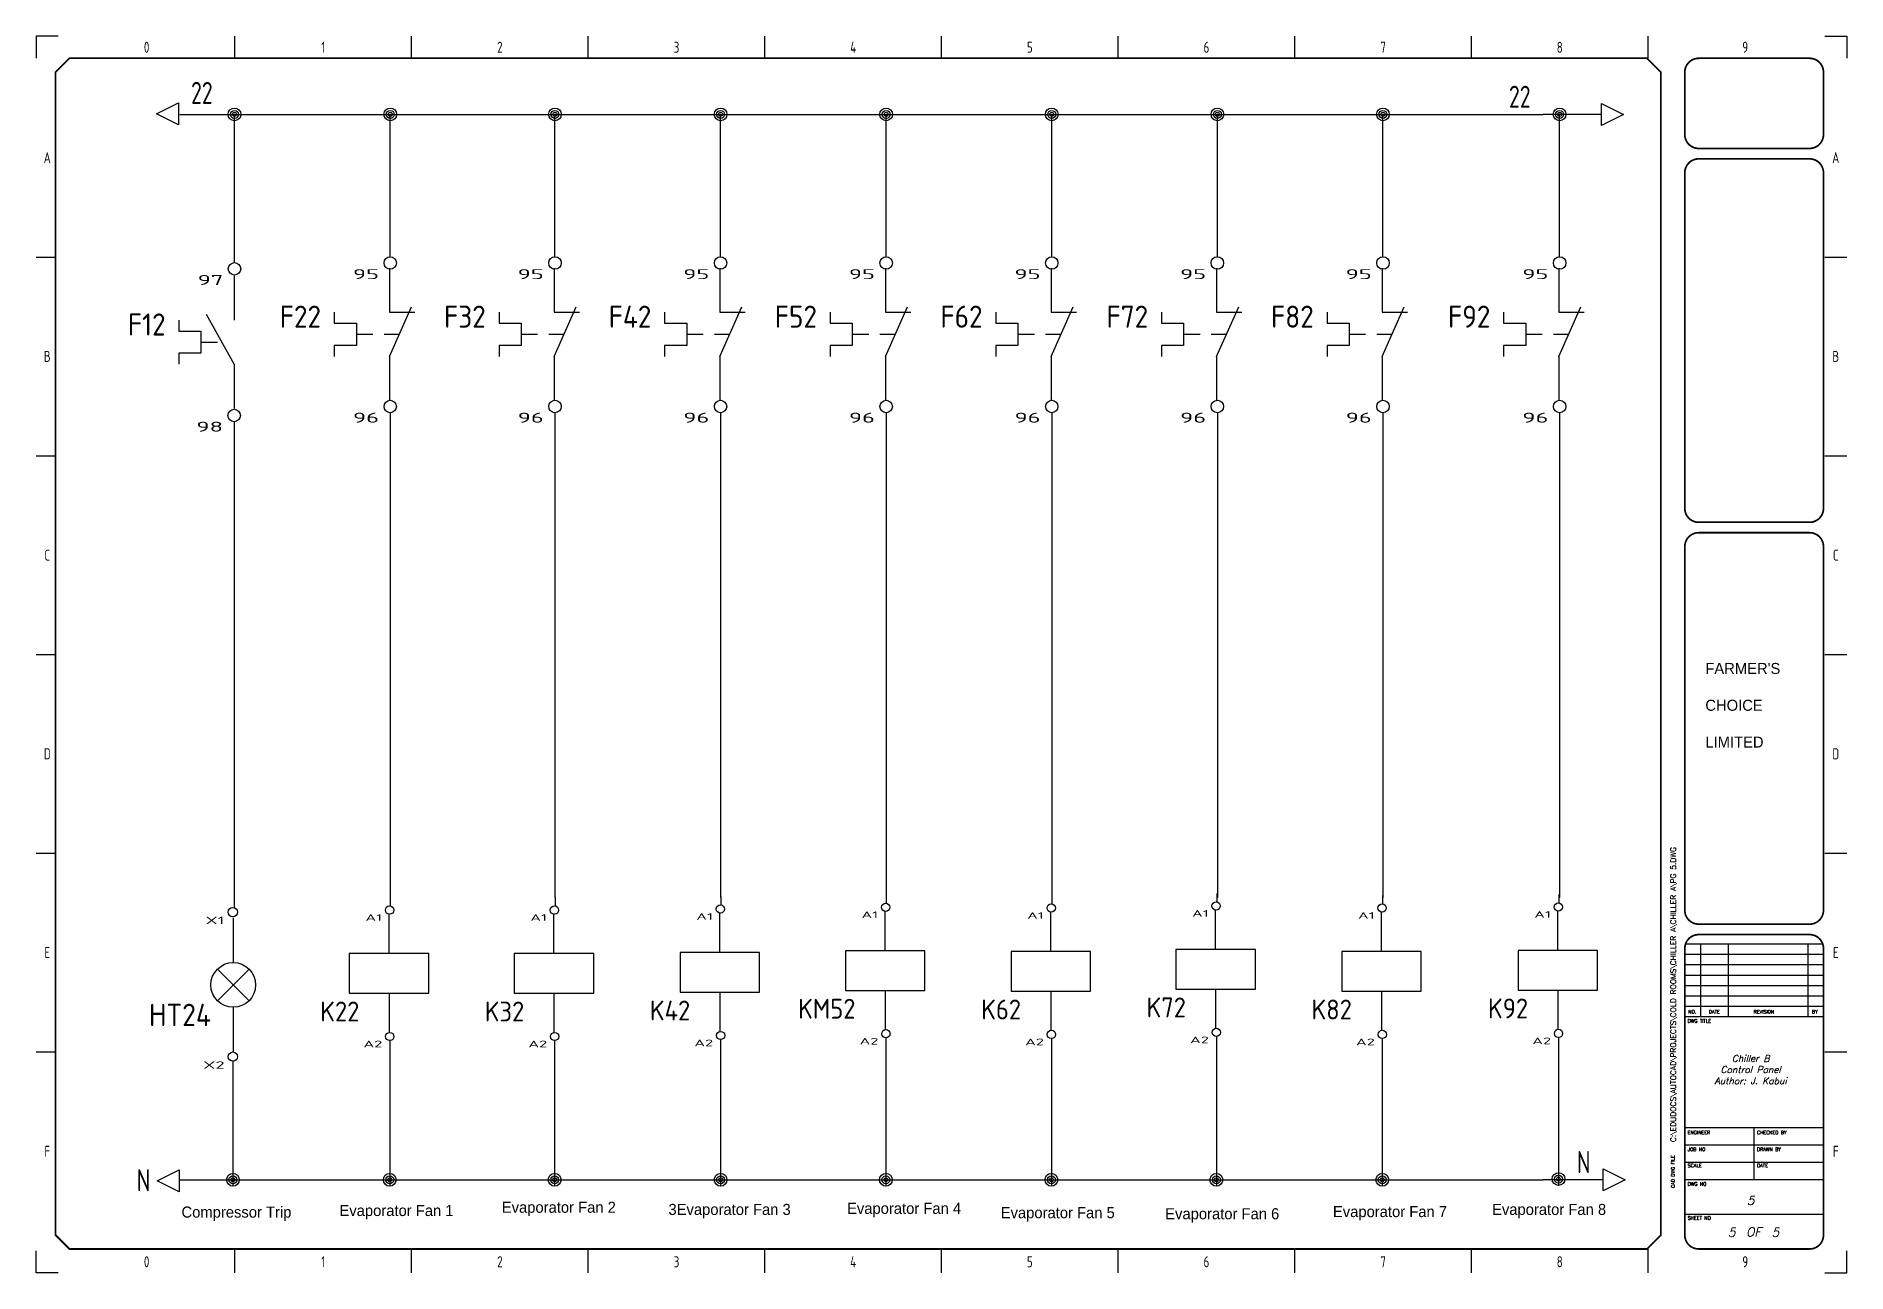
# Model space of a CAD drawing. Extents: x 5 to 415, y 5 to 285.
import ezdxf
from ezdxf.enums import TextEntityAlignment as Align

# ---------------------------------------------------------------- set-up
doc = ezdxf.new("R2010")
doc.units = 0
doc.header["$LTSCALE"] = 10
for name, color, linetype in [('SYMS', 7, 'Continuous'), ('TAGS', 4, 'Continuous'), ('TERMS', 3, 'Continuous'), ('TITLE', 7, 'Continuous'), ('Title blocks', 7, 'Continuous'), ('WIRECOPY', 70, 'Continuous'), ('WIRES', 7, 'Continuous')]:
    doc.layers.add(name, color=color, linetype=linetype)
doc.styles.add('ISO8', font='ISO8.shx', dxfattribs={"width": 0.8})
doc.styles.add('ITALIC', font='ITALIC')
doc.styles.add('SIMPLEX', font='simplex')
doc.styles.add('WD_IEC', font='ISOCP2.shx', dxfattribs={"width": 0.9, "height": 4})

# ---------------------------------------------------------------- blocks, each defined once
blk = doc.blocks.new('Title_blocks_A3')
at = {"layer": 'TITLE'}
for p, q in [((372.89, 276.86), (372.89, 259.33)), ((378.32, 79.49), (409.72, 79.49)), ((381.85, 79.49), (381.85, 63)), ((388.13, 79.49), (388.13, 63)), ((406.19, 79.49), (406.19, 63)), ((378.32, 77.13), (409.72, 77.13)), ((378.32, 74.78), (409.72, 74.78)), ((378.32, 72.42), (409.72, 72.42)), ((378.32, 70.06), (409.72, 70.06)), ((378.32, 67.71), (409.72, 67.71)), ((378.32, 65.35), (409.72, 65.35)), ((378.32, 63), (409.72, 63)), ((372.89, 13.53), (372.89, 37.81)), ((378.32, 37.87), (409.72, 37.87)), ((394.02, 26.1), (394.02, 37.87)), ((378.32, 33.95), (409.72, 33.95)), ((378.32, 30.02), (409.72, 30.02)), ((378.32, 26.1), (409.72, 26.1)), ((378.32, 18.24), (409.72, 18.24))]:
    blk.add_line(p, q, dxfattribs=at)
at = {"layer": 'TITLE', "const_width": 0.392}
blk.add_lwpolyline([(372.89, 13.53), (372.89, 276.86), (369.75, 280), (12.53, 280), (9.39, 276.86), (9.39, 13.53), (12.53, 10.39), (369.75, 10.39)], close=True, dxfattribs=at)
for points in [[(381.46, 280, 0.414214), (378.32, 276.86, 0.414214)], [(409.72, 276.86, 0.414214), (406.58, 280, 0.414214)], [(378.32, 262.73, 0.414214), (381.46, 259.59, 0.414214)], [(406.58, 259.59, 0.414214), (409.72, 262.73, 0.414214)], [(381.46, 257.23, 0.414214), (378.32, 254.09, 0.414214)], [(409.72, 254.09, 0.414214), (406.58, 257.23, 0.414214)], [(378.32, 178.08, 0.414214), (381.46, 174.94, 0.414214)], [(406.58, 174.94, 0.414214), (409.72, 178.08, 0.414214)], [(381.46, 172.58, 0.414214), (378.32, 169.44, 0.414214)], [(409.72, 169.44, 0.414214), (406.58, 172.58, 0.414214)], [(378.32, 87.08, 0.414214), (381.46, 83.94, 0.414214)], [(406.58, 83.94, 0.414214), (409.72, 87.08, 0.414214)], [(381.46, 81.58, 0.414214), (378.32, 78.44, 0.414214)], [(409.72, 78.44, 0.414214), (406.58, 81.58, 0.414214)], [(378.32, 13.53, 0.414214), (381.46, 10.39, 0.414214)], [(406.58, 10.39, 0.414214), (409.72, 13.53, 0.414214)]]:
    blk.add_lwpolyline(points, format="xyb", dxfattribs=at)
for points in [[(406.58, 280), (381.46, 280)], [(378.32, 276.86), (378.32, 262.73)], [(409.72, 276.86), (409.72, 262.73)], [(406.58, 259.59), (381.46, 259.59)], [(378.32, 254.09), (378.32, 178.08)], [(406.58, 257.23), (381.46, 257.23)], [(409.72, 254.09), (409.72, 178.08)], [(381.46, 174.94), (406.58, 174.94)], [(381.46, 172.58), (406.58, 172.58)], [(381.46, 83.94), (406.58, 83.94)], [(378.32, 78.44), (378.32, 13.53)], [(381.46, 81.58), (406.58, 81.58)], [(409.72, 78.44), (409.72, 13.53)], [(381.46, 10.39), (406.58, 10.39)]]:
    blk.add_lwpolyline(points, dxfattribs=at)
at = {"layer": 'TITLE', "color": 7, "const_width": 0.392}
for points in [[(378.32, 169.44), (378.32, 87.08)], [(409.72, 169.44), (409.72, 87.08)]]:
    blk.add_lwpolyline(points, dxfattribs=at)
at = {"layer": 'Title blocks', "color": 7}
for p, q in [((50, 280), (50, 285)), ((90, 280), (90, 285)), ((130, 280), (130, 285)), ((170, 280), (170, 285)), ((250, 280), (250, 285)), ((290, 280), (290, 285)), ((330, 280), (330, 285)), ((370, 280), (370, 285)), ((5, 235), (9.39, 235)), ((410, 235), (415, 235)), ((5, 190), (9.39, 190)), ((410, 190), (415, 190)), ((5, 100), (9.39, 100)), ((410, 100), (415, 100)), ((5, 55), (9.39, 55)), ((410, 55), (415, 55)), ((50, 5), (50, 10.39)), ((90, 5), (90, 10.39)), ((130, 5), (130, 10.39)), ((170, 5), (170, 10.39)), ((250, 5), (250, 10.39)), ((290, 5), (290, 10.39)), ((330, 5), (330, 10.39)), ((370, 5), (370, 10.64))]:
    blk.add_line(p, q, dxfattribs=at)
at = {"layer": 'Title blocks', "color": 2}
for p, q in [((210, 280), (210, 285)), ((5, 145), (9.39, 145)), ((410, 145), (415, 145)), ((210, 5), (210, 10.39))]:
    blk.add_line(p, q, dxfattribs=at)
at = {"layer": 'Title blocks'}
for points in [[(10, 285), (5, 285), (5, 280)], [(410, 285), (415, 285), (415, 280)], [(10, 5), (5, 5), (5, 10)], [(410, 5), (415, 5), (415, 10)]]:
    blk.add_lwpolyline(points, dxfattribs=at)
at = {"insert": (382.97, 143.09), "char_height": 2.5, "attachment_point": 1}
blk.add_mtext_dynamic_manual_height_columns("FARMER'S\\P\\PCHOICE\\P\\PLIMITED", width=24.0694, gutter_width=12.5, heights=[0], dxfattribs=at)
at = {"layer": 'TITLE', "color": 1, "style": 'SIMPLEX'}
for s, p in [('DWG TITLE', (378.97, 61.62)), ('ENGINEER', (378.97, 36.37)), ('CHECKED BY', (394.67, 36.37)), ('JOB NO', (378.97, 32.57)), ('DRAWN BY', (394.67, 32.57)), ('SCALE', (378.97, 28.91)), ('DATE', (394.67, 28.91)), ('DWG NO', (378.97, 24.72)), ('SHEET NO', (378.97, 17))]:
    blk.add_text(s, height=0.785, dxfattribs=at).set_placement(p)
at = {"layer": 'TITLE', "color": 1}
for s, height, style, p in [('NO.', 0.785, 'SIMPLEX', (380.02, 64.11)), ('DATE', 0.785, 'SIMPLEX', (384.99, 64.11)), ('REVISION', 0.785, 'SIMPLEX', (396.24, 64.11)), ('BY', 0.785, 'SIMPLEX', (407.76, 64.11)), ('OF', 2, 'ITALIC', (393.89, 14.25))]:
    blk.add_text(s, height=height, dxfattribs=dict(at, style=style)).set_placement(p, align=Align.MIDDLE)
at = {"layer": 'TITLE', "color": 1, "style": 'SIMPLEX'}
blk.add_text('CAD DWG FILE', height=0.7852, rotation=90, dxfattribs=at).set_placement((376.02, 24.2))
at = {"layer": 'TITLE', "color": 1, "style": 'ITALIC'}
for tag, height, p in [('TITLE#1', 1.5, (393.23, 52.79)), ('TITLE#2', 1.5, (393.23, 50.25)), ('TITLE#3', 1.5, (393.23, 47.71)), ('TITLE#4', 1.5, (393.23, 45.16)), ('DWG#', 2, (393.23, 20.38))]:
    blk.add_attdef(tag, text='', height=height, dxfattribs=at).set_placement(p, align=Align.CENTER)
at = {"layer": 'TITLE', "color": 1, "style": 'SIMPLEX'}
blk.add_attdef('CAD#', (376.32, 34.6), '', height=1.25, rotation=90, dxfattribs=at)
at = {"layer": 'TITLE', "color": 1}
for tag, p, height, style in [('ENGINEER', (381.68, 34.6), 1.25, 'ITALIC'), ('CHKDBY', (396.6, 34.6), 1.25, 'ITALIC'), ('JOB#', (384.53, 30.65), 1.25, 'SIMPLEX'), ('DRAWNBY', (397.48, 30.65), 1.25, 'ITALIC'), ('SCALE', (383.14, 26.88), 1.25, 'SIMPLEX'), ('DATE', (396.4, 26.88), 1.25, 'SIMPLEX'), ('SHTS', (397.95, 13.15), 2, 'ITALIC')]:
    blk.add_attdef(tag, p, '', height=height, dxfattribs=dict(at, style=style))
at = {"layer": 'TITLE', "color": 1, "style": 'ITALIC'}
blk.add_attdef('SH#', text='', height=2, dxfattribs=at).set_placement((389.77, 13.15), align=Align.RIGHT)
at = {"layer": 'TITLE', "color": 7, "flags": 9}
blk.add_attdef('WD_TB', (381.46, 10.39), '', height=1.57, dxfattribs=at)
at = {"layer": 'Title blocks', "style": 'ISO8', "width": 0.8}
for s, p in [('0', (30, 282.5)), ('1', (70, 282.5)), ('2', (110, 282.5)), ('3', (150, 282.5)), ('4', (190, 282.5)), ('5', (230, 282.5)), ('6', (270, 282.5)), ('7', (310, 282.5)), ('8', (350, 282.5)), ('9', (392, 282.5)), ('A', (7.5, 257.5)), ('A', (412.5, 257.5)), ('B', (7.5, 212.5)), ('B', (412.5, 212.5)), ('C', (7.5, 167.5)), ('C', (412.5, 167.5)), ('D', (7.5, 122.5)), ('D', (412.5, 122.5)), ('E', (7.5, 77.5)), ('E', (412.5, 77.5)), ('F', (7.5, 32.5)), ('F', (412.5, 32.5)), ('0', (30, 7.5)), ('1', (70, 7.5)), ('2', (110, 7.5)), ('3', (150, 7.5)), ('4', (190, 7.5)), ('5', (230, 7.5)), ('6', (270, 7.5)), ('7', (310, 7.5)), ('8', (350, 7.5)), ('9', (392, 7.5))]:
    blk.add_text(s, height=2.5, dxfattribs=at).set_placement(p, align=Align.MIDDLE)
blk = doc.blocks.new('VLT1R')
for p, q in [((0, 7.5), (0, 2.5)), ((-1.77, -1.77), (1.77, 1.77)), ((1.77, -1.77), (-1.77, 1.77)), ((0, -2.5), (0, -7.5))]:
    blk.add_line(p, q)
blk.add_circle((0, 0), 2.5)
at = {"style": 'WD_IEC'}
for tag, p in [('INST', (-5.5, 10.25)), ('LOC', (-5.5, 6.75)), ('TAG1', (-5.5, 3.25)), ('DESC1', (-5.5, -6.35)), ('DESC2', (-5.5, -9.85)), ('DESC3', (-5.5, -13.35))]:
    blk.add_attdef(tag, text='', height=2.5, dxfattribs=at).set_placement(p, align=Align.RIGHT)
blk.add_attdef('TERM01', text='', height=2, rotation=90, dxfattribs=at).set_placement((-1, 7.5), align=Align.RIGHT)
at = {"style": 'WD_IEC', "flags": 1}
for tag, p, height in [('X2TERM01', (0, 7.5), 0.32), ('X4LINK', (-3, 0), 0.32), ('X1LINK', (3, 0), 0.32), ('ASSYCODE', (1, -4), 1), ('FAMILY', (1, -5.5), 1), ('CATDESC', (1, -7), 1), ('X8TERM02', (0, -7.5), 0.32)]:
    blk.add_attdef(tag, p, '', height=height, dxfattribs=at)
at = {"style": 'WD_IEC', "flags": 9}
for tag, p in [('MFG', (-6, -0.25)), ('CAT', (-6, -2.75))]:
    blk.add_attdef(tag, text='', height=1.5, dxfattribs=at).set_placement(p, align=Align.RIGHT)
at = {"style": 'WD_IEC'}
blk.add_attdef('TERM02', (-1, -7.5), '', height=2, rotation=90, dxfattribs=at)
at = {"lineweight": 13, "style": 'WD_IEC'}
blk.add_attdef('COLOR', text='', height=2.5, dxfattribs=at).set_placement((3.75, 0), align=Align.MIDDLE_LEFT)
at = {"lineweight": 15, "style": 'WD_IEC'}
blk.add_attdef('XREF', text='', height=2.5, dxfattribs=at).set_placement((-5.5, -18), align=Align.RIGHT)
blk = doc.blocks.new('VT0002')
blk.add_circle((0, 0), 1.25)
at = {"style": 'WD_IEC', "flags": 1}
for tag, p, height in [('ASSYCODE', (2.75, 10.75), 1), ('CATDESC', (2.75, 9.25), 1), ('MFG', (2.75, 7.25), 1.5), ('CAT', (2.75, 4.75), 1.5), ('X4PIN01', (-1.25, 1), 0.25), ('X4TERM01', (-1.25, 0), 0.25), ('X4TERMDESC01', (-1.25, 0.5), 0.4), ('STRIPSEQ', (0, 0), 0.025), ('X2PIN01', (0, 2.25), 0.25), ('X2TERM01', (0, 1.25), 0.25), ('X8PIN01', (0, -0.25), 0.25), ('X2TERMDESC01', (0, 1.75), 0.4), ('X1PIN01', (1.25, 1), 0.25), ('X1TERM01', (1.25, 0), 0.25), ('X1TERMDESC01', (1.25, 0.5), 0.4), ('LINKTERM', (0, -0.04), 0.025), ('X8TERM01', (0, -1.25), 0.25), ('X8TERMDESC01', (0, -0.75), 0.4)]:
    blk.add_attdef(tag, p, '', height=height, dxfattribs=at)
at = {"style": 'WD_IEC'}
for tag, p in [('INST', (-2.25, 6.5)), ('LOC', (-2.25, 3.5)), ('DESC2', (-2.25, -9.25)), ('DESC1', (-2.25, -6.25)), ('DESC3', (-2.25, -12.25))]:
    blk.add_attdef(tag, text='', height=2.5, dxfattribs=at).set_placement(p, align=Align.RIGHT)
at = {"style": 'WD_IEC', "flags": 8}
for tag, height, p in [('TAGSTRIP', 2.5, (-2.25, 0.5)), ('TERM01', 2, (-2.25, -3.25))]:
    blk.add_attdef(tag, text='', height=height, dxfattribs=at).set_placement(p, align=Align.RIGHT)
blk = doc.blocks.new('VOL21')
for p, q in [((0, 7.5), (0, 2.5)), ((-6.25, 2.5), (-6.25, 1.25)), ((0, -2.5), (-3.125, 3.125)), ((-6.25, 1.25), (-3.75, 1.25)), ((-3.75, 1.25), (-3.75, -1.25)), ((-3.75, 0), (-1.875, 0)), ((-6.25, -1.25), (-6.25, -2.5)), ((-3.75, -1.25), (-6.25, -1.25)), ((0, -2.5), (0, -7.5))]:
    blk.add_line(p, q)
at = {"style": 'WD_IEC'}
for tag, p in [('INST', (-7.75, 6.75)), ('LOC', (-7.75, 3.75)), ('TAG2', (-7.75, 0.75)), ('XREF', (-7.75, -3.75)), ('DESC1', (-7.75, -6.75)), ('DESC2', (-7.75, -9.75)), ('DESC3', (-7.75, -12.75))]:
    blk.add_attdef(tag, text='', height=2.5, dxfattribs=at).set_placement(p, align=Align.RIGHT)
blk.add_attdef('TERM01', text='', height=2, rotation=90, dxfattribs=at).set_placement((-1, 7.5), align=Align.RIGHT)
at = {"style": 'WD_IEC', "flags": 1}
for tag, p, height in [('X2TERM01', (0, 7.5), 0.32), ('X4LINK', (-6.375, 0), 0.32), ('X1LINK', (-0.5, 0), 0.32), ('CONTACT', (4, -3.5), 1), ('FAMILY', (4, -5), 1), ('COMMON', (5.25, -4.75), 1), ('X8TERM02', (0, -7.5), 0.32)]:
    blk.add_attdef(tag, p, '', height=height, dxfattribs=at)
at = {"style": 'WD_IEC'}
blk.add_attdef('TERM02', (-1, -7.5), '', height=2, rotation=90, dxfattribs=at)
blk = doc.blocks.new('WD_WCH')
at = {"linetype": 'Continuous', "style": 'WD_IEC', "width": 0.8}
blk.add_attdef('WIRECOPY', text='', height=2.5, dxfattribs=at).set_placement((0, 0.75), align=Align.CENTER)
blk = doc.blocks.new('VOL22')
for p, q in [((0, 7.5), (0, 2.5)), ((-6.25, 2.5), (-6.25, 1.25)), ((0, -2.5), (2.5, 3.12)), ((0, 2.5), (2.87, 2.5)), ((-6.25, 1.25), (-3.75, 1.25)), ((-3.75, 1.25), (-3.75, -1.25)), ((-3.75, 0), (-1.88, 0)), ((-0.62, 0), (1.11, 0)), ((-3.75, -1.25), (-6.25, -1.25)), ((-6.25, -1.25), (-6.25, -2.5)), ((0, -2.5), (0, -7.5))]:
    blk.add_line(p, q)
at = {"style": 'WD_IEC'}
for tag, p in [('INST', (-7.75, 6.75)), ('LOC', (-7.75, 3.75)), ('TAG2', (-7.75, 0.75)), ('XREF', (-7.75, -3.75)), ('DESC1', (-7.75, -6.75)), ('DESC2', (-7.75, -9.75)), ('DESC3', (-7.75, -12.75))]:
    blk.add_attdef(tag, text='', height=2.5, dxfattribs=at).set_placement(p, align=Align.RIGHT)
blk.add_attdef('TERM01', text='', height=2, rotation=90, dxfattribs=at).set_placement((-1, 7.5), align=Align.RIGHT)
at = {"style": 'WD_IEC', "flags": 1}
for tag, p, height in [('X2TERM01', (0, 7.5), 0.32), ('X4LINK', (-6.38, 0), 0.32), ('X1LINK', (2.11, 0), 0.32), ('CONTACT', (4, -3.5), 1), ('FAMILY', (4, -5), 1), ('COMMON', (5.25, -4.75), 1), ('X8TERM02', (0, -7.5), 0.32)]:
    blk.add_attdef(tag, p, '', height=height, dxfattribs=at)
at = {"style": 'WD_IEC'}
blk.add_attdef('TERM02', (-1, -7.5), '', height=2, rotation=90, dxfattribs=at)
blk = doc.blocks.new('VCR1')
for p, q in [((0, 2.5), (0, 7.5)), ((0, -2.5), (0, -7.5))]:
    blk.add_line(p, q)
blk.add_lwpolyline([(-5, 2.5), (-5, -2.5), (5, -2.5), (5, 2.5)], close=True)
at = {"style": 'WD_IEC'}
for tag, p in [('INST', (-5.25, 11.5)), ('LOC', (-5.25, 8)), ('TAG1', (-5.25, 4.5)), ('DESC1', (-5.25, -6.85)), ('DESC2', (-5.25, -10.35)), ('DESC3', (-5.25, -13.85))]:
    blk.add_attdef(tag, text='', height=2.5, dxfattribs=at).set_placement(p, align=Align.RIGHT)
blk.add_attdef('TERM01', text='', height=2, rotation=90, dxfattribs=at).set_placement((-1, 7.5), align=Align.RIGHT)
at = {"style": 'WD_IEC', "flags": 1}
for tag, p, height in [('X2TERM01', (0, 7.5), 0.32), ('X4LINK', (-5, 0), 0.32), ('X1LINK', (5, 0), 0.32), ('ASSYCODE', (1, -4), 1), ('FAMILY', (1, -5.5), 1), ('CATDESC', (1, -7), 1), ('X8TERM02', (0, -7.5), 0.32)]:
    blk.add_attdef(tag, p, '', height=height, dxfattribs=at)
at = {"style": 'WD_IEC', "flags": 9}
for tag, p in [('MFG', (-6, 1)), ('CAT', (-6, -1.5))]:
    blk.add_attdef(tag, text='', height=1.5, dxfattribs=at).set_placement(p, align=Align.RIGHT)
at = {"style": 'WD_IEC'}
blk.add_attdef('TERM02', (-1, -7.5), '', height=2, rotation=90, dxfattribs=at)
at = {"lineweight": 9, "style": 'WD_IEC'}
for tag, p in [('NO', (-5.5, -16.5)), ('NC', (-5.5, -20))]:
    blk.add_attdef(tag, text='', height=2.5, dxfattribs=at).set_placement(p, align=Align.TOP_RIGHT)
for tag, p in [('XREFNO', (-4, -16.5)), ('XREFNC', (-4, -20))]:
    blk.add_attdef(tag, text='', height=2.5, dxfattribs=at).set_placement(p, align=Align.TOP_LEFT)
blk = doc.blocks.new('WDDOT')
for radius in [0.72, 0.449, 0.223]:
    blk.add_circle((0, 0), radius)

msp = doc.modelspace()

# ---------------------------------------------------------------- linework, layer by layer
for p, q in [((197.48, 90.59), (197.48, 88.68)), ((234.98, 90.43), (234.98, 88.52)), ((272.32, 90.89), (272.32, 88.98)), ((309.9, 90.43), (309.9, 88.52)), ((349.81, 90.66), (349.81, 88.75)), ((85.14, 89.96), (85.14, 88.05)), ((122.49, 89.96), (122.49, 88.05)), ((160.06, 90.19), (160.06, 88.28))]:
    msp.add_line(p, q)
for points in [[(37.22, 264.94), (32.22, 267.44), (37.22, 269.94)], [(359.46, 269.8), (364.46, 267.3), (359.46, 264.8)], [(37.4, 23.32), (32.4, 25.82), (37.4, 28.32)], [(359.81, 28.55), (364.81, 26.05), (359.81, 23.55)]]:
    msp.add_lwpolyline(points, close=True)
at = {"layer": 'WIRES'}
for p, q in [((37.5, 267.3), (346.27, 267.3)), ((49.9, 233.74), (49.9, 267.3)), ((85.17, 235.06), (85.17, 267.3)), ((122.47, 235.06), (122.47, 267.3)), ((159.97, 235.06), (159.97, 267.3)), ((197.47, 235.06), (197.47, 267.3)), ((234.97, 235.06), (234.97, 267.3)), ((272.47, 235.06), (272.47, 267.3)), ((309.97, 235.06), (309.97, 267.3)), ((359.46, 267.3), (346.27, 267.3)), ((349.97, 235.06), (349.97, 267.3)), ((49.83, 197.71), (49.83, 87.73)), ((85.17, 199.75), (85.17, 90)), ((122.47, 199.75), (122.47, 90)), ((159.97, 199.75), (159.97, 90)), ((197.47, 199.75), (197.47, 90)), ((234.97, 199.75), (234.97, 90)), ((272.47, 199.75), (272.47, 90)), ((309.97, 199.75), (309.97, 90)), ((349.97, 199.75), (349.97, 90)), ((197.48, 90.59), (197.48, 90.59)), ((234.98, 90.43), (234.98, 90.43)), ((272.32, 90.89), (272.32, 90.89)), ((309.9, 90.43), (309.9, 90.43)), ((349.81, 90.66), (349.81, 90.66)), ((85.14, 89.96), (85.14, 89.96)), ((122.49, 89.96), (122.49, 89.96)), ((160.06, 90.19), (160.06, 90.19)), ((85.06, 57.56), (85.06, 24.61)), ((122.4, 57.56), (122.4, 24.61)), ((159.98, 57.8), (159.98, 24.61)), ((197.4, 58.19), (197.4, 24.61)), ((234.89, 58.03), (234.89, 24.61)), ((272.24, 58.49), (272.24, 24.61)), ((309.81, 58.03), (309.81, 24.61)), ((349.72, 58.26), (349.72, 24.77)), ((49.54, 52.88), (49.54, 24.61)), ((37.5, 26.05), (44.61, 26.05)), ((44.61, 26.05), (54.61, 26.05)), ((54.61, 26.05), (346.27, 26.05)), ((359.81, 26.05), (346.27, 26.05))]:
    msp.add_line(p, q, dxfattribs=at)

# ---------------------------------------------------------------- block references
at = {"layer": 'SYMS'}
ref = msp.add_blockref('Title_blocks_A3', (0, 0), dxfattribs=at)
ref.add_attrib('TITLE#1', 'Chiller B', dxfattribs={"layer": 'TITLE', "color": 1, "height": 1.5, "style": 'ITALIC'}).set_placement((393.23, 52.79), align=Align.CENTER)
ref.add_attrib('CAD#', 'C:\\EDUDOCS\\AUTOCAD\\PROJECTS\\COLD ROOMS\\CHILLER A\\CHILLER A\\PG 5.DWG', (376.32, 34.6), dxfattribs={"layer": 'TITLE', "color": 1, "height": 1.25, "rotation": 90, "style": 'SIMPLEX'})
ref.add_attrib('SH#', '5', dxfattribs={"layer": 'TITLE', "color": 1, "height": 2, "style": 'ITALIC'}).set_placement((389.77, 13.15), align=Align.RIGHT)
ref.add_attrib('TITLE#2', 'Control Panel', dxfattribs={"layer": 'TITLE', "color": 1, "height": 1.5, "style": 'ITALIC'}).set_placement((393.23, 50.25), align=Align.CENTER)
ref.add_attrib('TITLE#3', 'Author: J. Kabui', dxfattribs={"layer": 'TITLE', "color": 1, "height": 1.5, "style": 'ITALIC'}).set_placement((393.23, 47.71), align=Align.CENTER)
ref.add_attrib('DWG#', '5', dxfattribs={"layer": 'TITLE', "color": 1, "height": 2, "style": 'ITALIC'}).set_placement((393.23, 20.38), align=Align.CENTER)
ref.add_attrib('SHTS', '5', (397.95, 13.15), dxfattribs={"layer": 'TITLE', "color": 1, "height": 2, "style": 'ITALIC'})
at = {"layer": 'SYMS', "xscale": 2, "yscale": 2, "zscale": 2}
for p in [(49.9, 267.3), (85.17, 267.3), (122.47, 267.3), (159.97, 267.3), (197.47, 267.3), (234.97, 267.3), (272.47, 267.3), (309.97, 267.3), (349.97, 267.3), (49.54, 26.05), (85.06, 26.05), (122.4, 26.05), (159.98, 26.05), (197.4, 26.05), (234.89, 26.05), (272.24, 26.05), (309.81, 26.05), (349.72, 26.21)]:
    msp.add_blockref('WDDOT', p, dxfattribs=at)
at = {"layer": 'SYMS'}
ref = msp.add_blockref('VT0002', (49.9, 232.33), dxfattribs=dict(at, xscale=1.125, yscale=1.125, zscale=1.125))
ref.add_attrib('TERM01', '97', dxfattribs={"layer": 'TERMS', "height": 2.25, "style": 'WD_IEC', "width": 2, "flags": 8}).set_placement((47.37, 228.68), align=Align.RIGHT)
ref = msp.add_blockref('VT0002', (85.17, 233.65), dxfattribs=dict(at, xscale=1.125, yscale=1.125, zscale=1.125))
ref.add_attrib('TERM01', '95', dxfattribs={"layer": 'TERMS', "height": 2.25, "style": 'WD_IEC', "width": 2, "flags": 8}).set_placement((82.64, 230), align=Align.RIGHT)
ref = msp.add_blockref('VT0002', (122.47, 233.65), dxfattribs=dict(at, xscale=1.125, yscale=1.125, zscale=1.125))
ref.add_attrib('TERM01', '95', dxfattribs={"layer": 'TERMS', "height": 2.25, "style": 'WD_IEC', "width": 2, "flags": 8}).set_placement((119.94, 230), align=Align.RIGHT)
ref = msp.add_blockref('VT0002', (159.97, 233.65), dxfattribs=dict(at, xscale=1.125, yscale=1.125, zscale=1.125))
ref.add_attrib('TERM01', '95', dxfattribs={"layer": 'TERMS', "height": 2.25, "style": 'WD_IEC', "width": 2, "flags": 8}).set_placement((157.44, 230), align=Align.RIGHT)
ref = msp.add_blockref('VT0002', (197.47, 233.65), dxfattribs=dict(at, xscale=1.125, yscale=1.125, zscale=1.125))
ref.add_attrib('TERM01', '95', dxfattribs={"layer": 'TERMS', "height": 2.25, "style": 'WD_IEC', "width": 2, "flags": 8}).set_placement((194.94, 230), align=Align.RIGHT)
ref = msp.add_blockref('VT0002', (234.97, 233.65), dxfattribs=dict(at, xscale=1.125, yscale=1.125, zscale=1.125))
ref.add_attrib('TERM01', '95', dxfattribs={"layer": 'TERMS', "height": 2.25, "style": 'WD_IEC', "width": 2, "flags": 8}).set_placement((232.44, 230), align=Align.RIGHT)
ref = msp.add_blockref('VT0002', (272.47, 233.65), dxfattribs=dict(at, xscale=1.125, yscale=1.125, zscale=1.125))
ref.add_attrib('TERM01', '95', dxfattribs={"layer": 'TERMS', "height": 2.25, "style": 'WD_IEC', "width": 2, "flags": 8}).set_placement((269.94, 230), align=Align.RIGHT)
ref = msp.add_blockref('VT0002', (309.97, 233.65), dxfattribs=dict(at, xscale=1.125, yscale=1.125, zscale=1.125))
ref.add_attrib('TERM01', '95', dxfattribs={"layer": 'TERMS', "height": 2.25, "style": 'WD_IEC', "width": 2, "flags": 8}).set_placement((307.44, 230), align=Align.RIGHT)
ref = msp.add_blockref('VT0002', (349.97, 233.65), dxfattribs=dict(at, xscale=1.125, yscale=1.125, zscale=1.125))
ref.add_attrib('TERM01', '95', dxfattribs={"layer": 'TERMS', "height": 2.25, "style": 'WD_IEC', "width": 2, "flags": 8}).set_placement((347.44, 230), align=Align.RIGHT)
ref = msp.add_blockref('VOL21', (49.8, 215.73), dxfattribs=dict(at, xscale=2, yscale=2, zscale=2))
ref.add_attrib('TAG2', 'F12', dxfattribs={"layer": 'TAGS', "height": 5, "style": 'WD_IEC'}).set_placement((34.3, 217.23), align=Align.RIGHT)
ref = msp.add_blockref('VOL22', (85, 217.5), dxfattribs=dict(at, xscale=2, yscale=2, zscale=2))
ref.add_attrib('TAG2', 'F22', dxfattribs={"layer": 'TAGS', "height": 5, "style": 'WD_IEC'}).set_placement((69.5, 219), align=Align.RIGHT)
ref = msp.add_blockref('VOL22', (122.3, 217.5), dxfattribs=dict(at, xscale=2, yscale=2, zscale=2))
ref.add_attrib('TAG2', 'F32', dxfattribs={"layer": 'TAGS', "height": 5, "style": 'WD_IEC'}).set_placement((106.8, 219), align=Align.RIGHT)
ref = msp.add_blockref('VOL22', (159.8, 217.5), dxfattribs=dict(at, xscale=2, yscale=2, zscale=2))
ref.add_attrib('TAG2', 'F42', dxfattribs={"layer": 'TAGS', "height": 5, "style": 'WD_IEC'}).set_placement((144.3, 219), align=Align.RIGHT)
ref = msp.add_blockref('VOL22', (197.3, 217.5), dxfattribs=dict(at, xscale=2, yscale=2, zscale=2))
ref.add_attrib('TAG2', 'F52', dxfattribs={"layer": 'TAGS', "height": 5, "style": 'WD_IEC'}).set_placement((181.8, 219), align=Align.RIGHT)
ref = msp.add_blockref('VOL22', (234.8, 217.5), dxfattribs=dict(at, xscale=2, yscale=2, zscale=2))
ref.add_attrib('TAG2', 'F62', dxfattribs={"layer": 'TAGS', "height": 5, "style": 'WD_IEC'}).set_placement((219.3, 219), align=Align.RIGHT)
ref = msp.add_blockref('VOL22', (272.3, 217.5), dxfattribs=dict(at, xscale=2, yscale=2, zscale=2))
ref.add_attrib('TAG2', 'F72', dxfattribs={"layer": 'TAGS', "height": 5, "style": 'WD_IEC'}).set_placement((256.8, 219), align=Align.RIGHT)
ref = msp.add_blockref('VOL22', (309.8, 217.5), dxfattribs=dict(at, xscale=2, yscale=2, zscale=2))
ref.add_attrib('TAG2', 'F82', dxfattribs={"layer": 'TAGS', "height": 5, "style": 'WD_IEC'}).set_placement((294.3, 219), align=Align.RIGHT)
ref = msp.add_blockref('VOL22', (349.8, 217.5), dxfattribs=dict(at, xscale=2, yscale=2, zscale=2))
ref.add_attrib('TAG2', 'F92', dxfattribs={"layer": 'TAGS', "height": 5, "style": 'WD_IEC'}).set_placement((334.3, 219), align=Align.RIGHT)
ref = msp.add_blockref('VT0002', (85.17, 201.15), dxfattribs=dict(at, xscale=1.125, yscale=1.125, zscale=1.125))
ref.add_attrib('TERM01', '96', dxfattribs={"layer": 'TERMS', "height": 2.25, "style": 'WD_IEC', "width": 2, "flags": 8}).set_placement((82.64, 197.5), align=Align.RIGHT)
ref = msp.add_blockref('VT0002', (122.47, 201.15), dxfattribs=dict(at, xscale=1.125, yscale=1.125, zscale=1.125))
ref.add_attrib('TERM01', '96', dxfattribs={"layer": 'TERMS', "height": 2.25, "style": 'WD_IEC', "width": 2, "flags": 8}).set_placement((119.94, 197.5), align=Align.RIGHT)
ref = msp.add_blockref('VT0002', (159.97, 201.15), dxfattribs=dict(at, xscale=1.125, yscale=1.125, zscale=1.125))
ref.add_attrib('TERM01', '96', dxfattribs={"layer": 'TERMS', "height": 2.25, "style": 'WD_IEC', "width": 2, "flags": 8}).set_placement((157.44, 197.5), align=Align.RIGHT)
ref = msp.add_blockref('VT0002', (197.47, 201.15), dxfattribs=dict(at, xscale=1.125, yscale=1.125, zscale=1.125))
ref.add_attrib('TERM01', '96', dxfattribs={"layer": 'TERMS', "height": 2.25, "style": 'WD_IEC', "width": 2, "flags": 8}).set_placement((194.94, 197.5), align=Align.RIGHT)
ref = msp.add_blockref('VT0002', (234.97, 201.15), dxfattribs=dict(at, xscale=1.125, yscale=1.125, zscale=1.125))
ref.add_attrib('TERM01', '96', dxfattribs={"layer": 'TERMS', "height": 2.25, "style": 'WD_IEC', "width": 2, "flags": 8}).set_placement((232.44, 197.5), align=Align.RIGHT)
ref = msp.add_blockref('VT0002', (272.47, 201.15), dxfattribs=dict(at, xscale=1.125, yscale=1.125, zscale=1.125))
ref.add_attrib('TERM01', '96', dxfattribs={"layer": 'TERMS', "height": 2.25, "style": 'WD_IEC', "width": 2, "flags": 8}).set_placement((269.94, 197.5), align=Align.RIGHT)
ref = msp.add_blockref('VT0002', (309.97, 201.15), dxfattribs=dict(at, xscale=1.125, yscale=1.125, zscale=1.125))
ref.add_attrib('TERM01', '96', dxfattribs={"layer": 'TERMS', "height": 2.25, "style": 'WD_IEC', "width": 2, "flags": 8}).set_placement((307.44, 197.5), align=Align.RIGHT)
ref = msp.add_blockref('VT0002', (349.97, 201.15), dxfattribs=dict(at, xscale=1.125, yscale=1.125, zscale=1.125))
ref.add_attrib('TERM01', '96', dxfattribs={"layer": 'TERMS', "height": 2.25, "style": 'WD_IEC', "width": 2, "flags": 8}).set_placement((347.44, 197.5), align=Align.RIGHT)
ref = msp.add_blockref('VT0002', (49.83, 199.12), dxfattribs=dict(at, xscale=1.125, yscale=1.125, zscale=1.125))
ref.add_attrib('TERM01', '98', dxfattribs={"layer": 'TERMS', "height": 2.25, "style": 'WD_IEC', "width": 2, "flags": 8}).set_placement((47.3, 195.46), align=Align.RIGHT)
ref = msp.add_blockref('VT0002', (49.5, 86.68), dxfattribs=dict(at, xscale=0.84375, yscale=0.84375, zscale=0.84375))
ref.add_attrib('TERM01', 'X1', dxfattribs={"layer": 'TERMS', "height": 1.688, "style": 'WD_IEC', "width": 2, "flags": 8}).set_placement((47.6, 83.94), align=Align.RIGHT)
ref = msp.add_blockref('VCR1', (84.9, 72.79), dxfattribs=dict(at, xscale=1.8, yscale=1.8, zscale=1.8))
ref.add_attrib('TAG1', 'K22', dxfattribs={"layer": 'TAGS', "height": 4.5, "style": 'WD_IEC'}).set_placement((78.18, 61.91), align=Align.RIGHT)
ref = msp.add_blockref('VT0002', (85.01, 87.12), dxfattribs=dict(at, xscale=0.75, yscale=0.75, zscale=0.75))
ref.add_attrib('TERM01', 'A1', dxfattribs={"layer": 'TERMS', "height": 1.5, "style": 'WD_IEC', "width": 2, "flags": 8}).set_placement((83.32, 84.69), align=Align.RIGHT)
ref = msp.add_blockref('VCR1', (122.24, 72.79), dxfattribs=dict(at, xscale=1.8, yscale=1.8, zscale=1.8))
ref.add_attrib('TAG1', 'K32', dxfattribs={"layer": 'TAGS', "height": 4.5, "style": 'WD_IEC'}).set_placement((115.52, 61.91), align=Align.RIGHT)
ref = msp.add_blockref('VT0002', (122.35, 87.12), dxfattribs=dict(at, xscale=0.75, yscale=0.75, zscale=0.75))
ref.add_attrib('TERM01', 'A1', dxfattribs={"layer": 'TERMS', "height": 1.5, "style": 'WD_IEC', "width": 2, "flags": 8}).set_placement((120.66, 84.69), align=Align.RIGHT)
ref = msp.add_blockref('VCR1', (159.82, 73.02), dxfattribs=dict(at, xscale=1.8, yscale=1.8, zscale=1.8))
ref.add_attrib('TAG1', 'K42', dxfattribs={"layer": 'TAGS', "height": 4.5, "style": 'WD_IEC'}).set_placement((153.1, 62.14), align=Align.RIGHT)
ref = msp.add_blockref('VT0002', (159.93, 87.36), dxfattribs=dict(at, xscale=0.75, yscale=0.75, zscale=0.75))
ref.add_attrib('TERM01', 'A1', dxfattribs={"layer": 'TERMS', "height": 1.5, "style": 'WD_IEC', "width": 2, "flags": 8}).set_placement((158.24, 84.92), align=Align.RIGHT)
ref = msp.add_blockref('VCR1', (197.24, 73.42), dxfattribs=dict(at, xscale=1.8, yscale=1.8, zscale=1.8))
ref.add_attrib('TAG1', 'KM52', dxfattribs={"layer": 'TAGS', "height": 4.5, "style": 'WD_IEC'}).set_placement((190.52, 62.54), align=Align.RIGHT)
ref = msp.add_blockref('VT0002', (197.35, 87.76), dxfattribs=dict(at, xscale=0.75, yscale=0.75, zscale=0.75))
ref.add_attrib('TERM01', 'A1', dxfattribs={"layer": 'TERMS', "height": 1.5, "style": 'WD_IEC', "width": 2, "flags": 8}).set_placement((195.66, 85.32), align=Align.RIGHT)
ref = msp.add_blockref('VCR1', (234.74, 73.25), dxfattribs=dict(at, xscale=1.8, yscale=1.8, zscale=1.8))
ref.add_attrib('TAG1', 'K62', dxfattribs={"layer": 'TAGS', "height": 4.5, "style": 'WD_IEC'}).set_placement((228.02, 62.37), align=Align.RIGHT)
ref = msp.add_blockref('VT0002', (234.85, 87.59), dxfattribs=dict(at, xscale=0.75, yscale=0.75, zscale=0.75))
ref.add_attrib('TERM01', 'A1', dxfattribs={"layer": 'TERMS', "height": 1.5, "style": 'WD_IEC', "width": 2, "flags": 8}).set_placement((233.16, 85.15), align=Align.RIGHT)
ref = msp.add_blockref('VCR1', (272.08, 73.72), dxfattribs=dict(at, xscale=1.8, yscale=1.8, zscale=1.8))
ref.add_attrib('TAG1', 'K72', dxfattribs={"layer": 'TAGS', "height": 4.5, "style": 'WD_IEC'}).set_placement((265.36, 62.84), align=Align.RIGHT)
ref = msp.add_blockref('VT0002', (272.19, 88.06), dxfattribs=dict(at, xscale=0.75, yscale=0.75, zscale=0.75))
ref.add_attrib('TERM01', 'A1', dxfattribs={"layer": 'TERMS', "height": 1.5, "style": 'WD_IEC', "width": 2, "flags": 8}).set_placement((270.5, 85.62), align=Align.RIGHT)
ref = msp.add_blockref('VCR1', (309.65, 73.25), dxfattribs=dict(at, xscale=1.8, yscale=1.8, zscale=1.8))
ref.add_attrib('TAG1', 'K82', dxfattribs={"layer": 'TAGS', "height": 4.5, "style": 'WD_IEC'}).set_placement((302.93, 62.37), align=Align.RIGHT)
ref = msp.add_blockref('VT0002', (309.77, 87.59), dxfattribs=dict(at, xscale=0.75, yscale=0.75, zscale=0.75))
ref.add_attrib('TERM01', 'A1', dxfattribs={"layer": 'TERMS', "height": 1.5, "style": 'WD_IEC', "width": 2, "flags": 8}).set_placement((308.08, 85.15), align=Align.RIGHT)
ref = msp.add_blockref('VCR1', (349.56, 73.49), dxfattribs=dict(at, xscale=1.8, yscale=1.8, zscale=1.8))
ref.add_attrib('TAG1', 'K92', dxfattribs={"layer": 'TAGS', "height": 4.5, "style": 'WD_IEC'}).set_placement((342.84, 62.61), align=Align.RIGHT)
ref = msp.add_blockref('VT0002', (349.68, 87.82), dxfattribs=dict(at, xscale=0.75, yscale=0.75, zscale=0.75))
ref.add_attrib('TERM01', 'A1', dxfattribs={"layer": 'TERMS', "height": 1.5, "style": 'WD_IEC', "width": 2, "flags": 8}).set_placement((347.99, 85.39), align=Align.RIGHT)
ref = msp.add_blockref('VLT1R', (49.61, 70.19), dxfattribs=dict(at, xscale=2.025, yscale=2.025, zscale=2.025))
ref.add_attrib('TAG1', 'HT24', dxfattribs={"layer": 'TAGS', "height": 5.062, "style": 'WD_IEC'}).set_placement((44.58, 60.86), align=Align.RIGHT)
ref = msp.add_blockref('VT0002', (85.06, 58.5), dxfattribs=dict(at, xscale=0.75, yscale=0.75, zscale=0.75))
ref.add_attrib('TERM01', 'A2', dxfattribs={"layer": 'TERMS', "height": 1.5, "style": 'WD_IEC', "width": 2, "flags": 8}).set_placement((83.37, 56.06), align=Align.RIGHT)
ref = msp.add_blockref('VT0002', (122.4, 58.5), dxfattribs=dict(at, xscale=0.75, yscale=0.75, zscale=0.75))
ref.add_attrib('TERM01', 'A2', dxfattribs={"layer": 'TERMS', "height": 1.5, "style": 'WD_IEC', "width": 2, "flags": 8}).set_placement((120.71, 56.06), align=Align.RIGHT)
ref = msp.add_blockref('VT0002', (159.98, 58.73), dxfattribs=dict(at, xscale=0.75, yscale=0.75, zscale=0.75))
ref.add_attrib('TERM01', 'A2', dxfattribs={"layer": 'TERMS', "height": 1.5, "style": 'WD_IEC', "width": 2, "flags": 8}).set_placement((158.29, 56.3), align=Align.RIGHT)
ref = msp.add_blockref('VT0002', (197.4, 59.13), dxfattribs=dict(at, xscale=0.75, yscale=0.75, zscale=0.75))
ref.add_attrib('TERM01', 'A2', dxfattribs={"layer": 'TERMS', "height": 1.5, "style": 'WD_IEC', "width": 2, "flags": 8}).set_placement((195.71, 56.69), align=Align.RIGHT)
ref = msp.add_blockref('VT0002', (234.89, 58.97), dxfattribs=dict(at, xscale=0.75, yscale=0.75, zscale=0.75))
ref.add_attrib('TERM01', 'A2', dxfattribs={"layer": 'TERMS', "height": 1.5, "style": 'WD_IEC', "width": 2, "flags": 8}).set_placement((233.21, 56.53), align=Align.RIGHT)
ref = msp.add_blockref('VT0002', (272.24, 59.43), dxfattribs=dict(at, xscale=0.75, yscale=0.75, zscale=0.75))
ref.add_attrib('TERM01', 'A2', dxfattribs={"layer": 'TERMS', "height": 1.5, "style": 'WD_IEC', "width": 2, "flags": 8}).set_placement((270.55, 56.99), align=Align.RIGHT)
ref = msp.add_blockref('VT0002', (309.81, 58.97), dxfattribs=dict(at, xscale=0.75, yscale=0.75, zscale=0.75))
ref.add_attrib('TERM01', 'A2', dxfattribs={"layer": 'TERMS', "height": 1.5, "style": 'WD_IEC', "width": 2, "flags": 8}).set_placement((308.13, 56.53), align=Align.RIGHT)
ref = msp.add_blockref('VT0002', (349.72, 59.2), dxfattribs=dict(at, xscale=0.75, yscale=0.75, zscale=0.75))
ref.add_attrib('TERM01', 'A2', dxfattribs={"layer": 'TERMS', "height": 1.5, "style": 'WD_IEC', "width": 2, "flags": 8}).set_placement((348.04, 56.76), align=Align.RIGHT)
ref = msp.add_blockref('VT0002', (49.54, 53.94), dxfattribs=dict(at, xscale=0.84375, yscale=0.84375, zscale=0.84375))
ref.add_attrib('TERM01', 'X2', dxfattribs={"layer": 'TERMS', "height": 1.688, "style": 'WD_IEC', "width": 2, "flags": 8}).set_placement((47.64, 51.19), align=Align.RIGHT)
at = {"layer": 'WIRECOPY'}
ref = msp.add_blockref('WD_WCH', (42.51, 268.17), dxfattribs=dict(at, xscale=2, yscale=2, zscale=2))
ref.add_attrib('WIRECOPY', '22', dxfattribs={"linetype": 'Continuous', "height": 5, "style": 'WD_IEC', "width": 0.8}).set_placement((42.51, 269.67), align=Align.CENTER)
ref = msp.add_blockref('WD_WCH', (340.95, 267.3), dxfattribs=dict(at, xscale=2, yscale=2, zscale=2))
ref.add_attrib('WIRECOPY', '22', dxfattribs={"linetype": 'Continuous', "height": 5, "style": 'WD_IEC', "width": 0.8}).set_placement((340.95, 268.8), align=Align.CENTER)
ref = msp.add_blockref('WD_WCH', (355.42, 26.05), dxfattribs=dict(at, xscale=2, yscale=2, zscale=2))
ref.add_attrib('WIRECOPY', 'N', dxfattribs={"linetype": 'Continuous', "height": 5, "style": 'WD_IEC', "width": 0.8}).set_placement((355.42, 27.55), align=Align.CENTER)
ref = msp.add_blockref('WD_WCH', (29.31, 21.95), dxfattribs=dict(at, xscale=2, yscale=2, zscale=2))
ref.add_attrib('WIRECOPY', 'N', dxfattribs={"linetype": 'Continuous', "height": 5, "style": 'WD_IEC', "width": 0.8}).set_placement((29.31, 23.45), align=Align.CENTER)

# ---------------------------------------------------------------- texts
at = {"char_height": 2.5, "attachment_point": 1}
for s, insert in [('Evaporator Fan 2', (110.43, 21.09)), ('3Evaporator Fan 3', (148.17, 20.6)), ('Evaporator Fan 4', (188.61, 20.84)), ('Evaporator Fan 8', (334.67, 20.6)), ('\\pxt9;Compressor Trip', (37.9, 20)), ('Evaporator Fan 1', (73.67, 20.35)), ('Evaporator Fan 5', (223.41, 19.86)), ('Evaporator Fan 6', (260.66, 19.62)), ('Evaporator Fan 7', (298.64, 20.11))]:
    msp.add_mtext_dynamic_manual_height_columns(s, width=26.2471, gutter_width=12.5, heights=[0], dxfattribs=dict(at, insert=insert))

doc.saveas('drawing.dxf')
